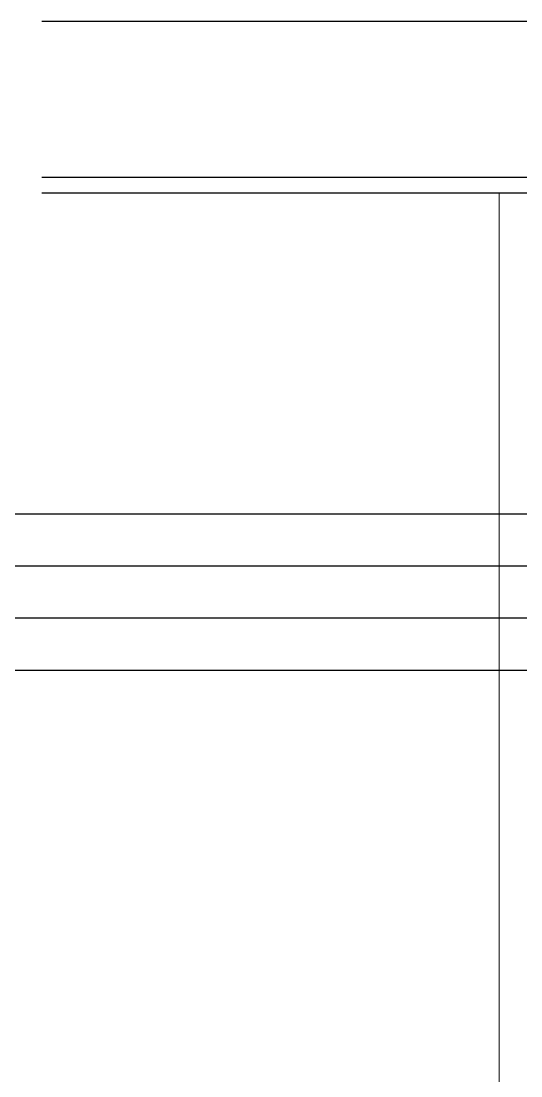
# Model space of a CAD drawing. Header units: millimetres. Extents: x -71336 to -35435, y -26189 to 22712.
# Drawn here: x -64651 to -63691, y -17714 to -15689 of the extents above; entities that cross this region are included whole.
import ezdxf

# ---------------------------------------------------------------- set-up
doc = ezdxf.new("R2010")
doc.units = ezdxf.units.MM
doc.layers.add('SC - Xlines', color=252, linetype='Continuous', plot=False)

# ---------------------------------------------------------------- blocks, each defined once
blk = doc.blocks.new('*U108')
at = {"layer": 'SC - Xlines', "ltscale": 5}
blk.add_lwpolyline([(-4250, 0), (4250, 0)], dxfattribs=at)
blk = doc.blocks.new('*U109')
at = {"layer": 'SC - Xlines', "color": 0, "linetype": 'ByBlock', "lineweight": -2, "transparency": 16777216}
for p in [(0, 300), (0, 200), (0, 100), (0, 0)]:
    blk.add_blockref('*U108', p, dxfattribs=at)

msp = doc.modelspace()

# ---------------------------------------------------------------- linework, layer by layer
at = {"color": 7, "linetype": 'Continuous', "lineweight": 0, "ltscale": 3}
msp.add_line((-63733.023, -16019.268), (-63733.023, -18768.854), dxfattribs=at)
for points in [[(-64611.023, -15688.854), (-62611.023, -15688.854)], [(-64611.023, -15988.854), (-62611.023, -15988.854)], [(-64611.023, -16018.854), (-62611.023, -16018.854)]]:
    msp.add_lwpolyline(points)

# ---------------------------------------------------------------- block references
at = {"layer": 'SC - Xlines', "ltscale": 5}
msp.add_blockref('*U109', (-66861.022, -16934.968), dxfattribs=at)

doc.saveas('drawing.dxf')
